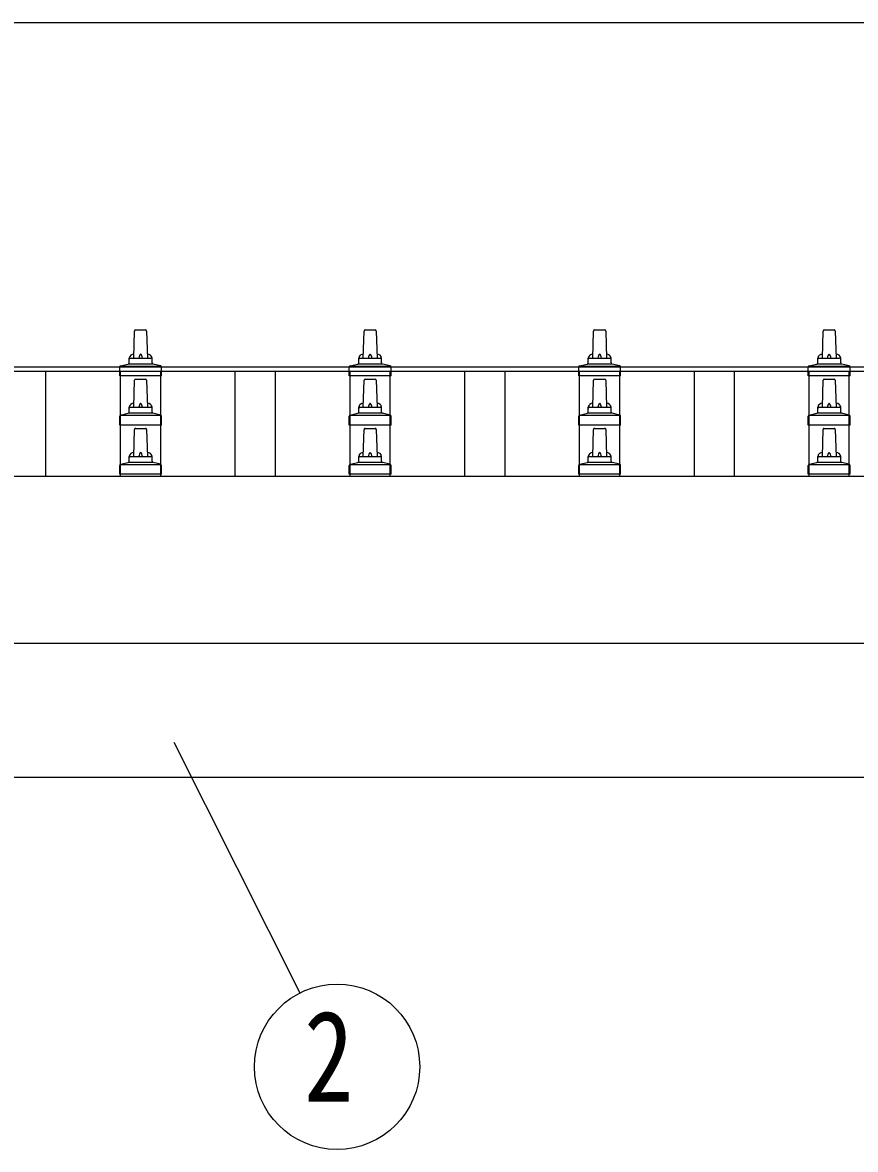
# Model space of a CAD drawing. Units: millimetres, scale not verified. Extents: x -12615 to 12615, y -8910 to 8910.
# Drawn here: x -9757 to -9032, y -1130 to -149 of the extents above; entities that cross this region are included whole.
import ezdxf
from ezdxf.enums import TextEntityAlignment as Align

# ---------------------------------------------------------------- set-up
doc = ezdxf.new("R2010")
doc.units = ezdxf.units.MM
doc.header["$LTSCALE"] = 40
for name, color, linetype in [('0-5_YKK_13', 4, 'Continuous'), ('0-6_YKK_A1', 4, 'Continuous'), ('0-7_YKK_D', 6, 'Continuous')]:
    doc.layers.add(name, color=color, linetype=linetype)
doc.styles.add('ＭＳ ゴシック', font='')
doc.styles.get('ＭＳ ゴシック').set_extended_font_data('MS Gothic')

msp = doc.modelspace()

# ---------------------------------------------------------------- linework, layer by layer
at = {"layer": '0-5_YKK_13'}
for p, q in [((-9660.44, -441.02), (-9659.71, -417.5)), ((-9658.71, -416.52), (-9650.17, -416.52)), ((-9649.17, -417.5), (-9648.44, -441.02)), ((-9460.44, -441.02), (-9459.71, -417.5)), ((-9458.71, -416.52), (-9450.17, -416.52)), ((-9449.17, -417.5), (-9448.44, -441.02)), ((-9260.44, -441.02), (-9259.71, -417.5)), ((-9258.71, -416.52), (-9250.17, -416.52)), ((-9249.17, -417.5), (-9248.44, -441.02)), ((-9060.44, -441.02), (-9059.71, -417.5)), ((-9058.71, -416.52), (-9050.17, -416.52)), ((-9049.17, -417.5), (-9048.44, -441.02)), ((-9664.44, -445.24), (-9664.44, -441.02)), ((-9663.44, -441.02), (-9645.44, -441.02)), ((-9644.44, -445.24), (-9644.44, -441.02)), ((-9464.44, -445.24), (-9464.44, -441.02)), ((-9463.44, -441.02), (-9445.44, -441.02)), ((-9444.44, -445.24), (-9444.44, -441.02)), ((-9264.44, -445.24), (-9264.44, -441.02)), ((-9263.44, -441.02), (-9245.44, -441.02)), ((-9244.44, -445.24), (-9244.44, -441.02)), ((-9064.44, -445.24), (-9064.44, -441.02)), ((-9063.44, -441.02), (-9045.44, -441.02)), ((-9044.44, -445.24), (-9044.44, -441.02)), ((-9672.69, -456.52), (-9672.69, -448.81)), ((-9672.31, -448.02), (-9636.57, -448.02)), ((-9671.93, -447.84), (-9665.2, -446.21)), ((-9664.82, -446.02), (-9644.06, -446.02)), ((-9636.95, -447.84), (-9643.68, -446.21)), ((-9636.19, -456.52), (-9636.19, -448.81)), ((-9472.69, -456.52), (-9472.69, -448.81)), ((-9472.31, -448.02), (-9436.57, -448.02)), ((-9471.93, -447.84), (-9465.2, -446.21)), ((-9464.82, -446.02), (-9444.06, -446.02)), ((-9436.95, -447.84), (-9443.68, -446.21)), ((-9436.19, -456.52), (-9436.19, -448.81)), ((-9272.69, -456.52), (-9272.69, -448.81)), ((-9272.31, -448.02), (-9236.57, -448.02)), ((-9271.93, -447.84), (-9265.2, -446.21)), ((-9264.82, -446.02), (-9244.06, -446.02)), ((-9236.95, -447.84), (-9243.68, -446.21)), ((-9236.19, -456.52), (-9236.19, -448.81)), ((-9072.69, -456.52), (-9072.69, -448.81)), ((-9072.31, -448.02), (-9036.57, -448.02)), ((-9071.93, -447.84), (-9065.2, -446.21)), ((-9064.82, -446.02), (-9044.06, -446.02)), ((-9036.95, -447.84), (-9043.68, -446.21)), ((-9036.19, -456.52), (-9036.19, -448.81)), ((-9636.19, -456.52), (-9672.69, -456.52)), ((-9660.44, -483.88), (-9659.71, -460.36)), ((-9658.71, -459.38), (-9650.17, -459.38)), ((-9649.17, -460.36), (-9648.44, -483.88)), ((-9436.19, -456.52), (-9472.69, -456.52)), ((-9460.44, -483.88), (-9459.71, -460.36)), ((-9458.71, -459.38), (-9450.17, -459.38)), ((-9449.17, -460.36), (-9448.44, -483.88)), ((-9236.19, -456.52), (-9272.69, -456.52)), ((-9260.44, -483.88), (-9259.71, -460.36)), ((-9258.71, -459.38), (-9250.17, -459.38)), ((-9249.17, -460.36), (-9248.44, -483.88)), ((-9036.19, -456.52), (-9072.69, -456.52)), ((-9060.44, -483.88), (-9059.71, -460.36)), ((-9058.71, -459.38), (-9050.17, -459.38)), ((-9049.17, -460.36), (-9048.44, -483.88)), ((-9671.93, -490.7), (-9665.2, -489.07)), ((-9664.82, -488.88), (-9644.06, -488.88)), ((-9664.44, -488.1), (-9664.44, -483.88)), ((-9663.44, -483.88), (-9645.44, -483.88)), ((-9644.44, -488.1), (-9644.44, -483.88)), ((-9636.95, -490.7), (-9643.68, -489.07)), ((-9471.93, -490.7), (-9465.2, -489.07)), ((-9464.82, -488.88), (-9444.06, -488.88)), ((-9464.44, -488.1), (-9464.44, -483.88)), ((-9463.44, -483.88), (-9445.44, -483.88)), ((-9444.44, -488.1), (-9444.44, -483.88)), ((-9436.95, -490.7), (-9443.68, -489.07)), ((-9271.93, -490.7), (-9265.2, -489.07)), ((-9264.82, -488.88), (-9244.06, -488.88)), ((-9264.44, -488.1), (-9264.44, -483.88)), ((-9263.44, -483.88), (-9245.44, -483.88)), ((-9244.44, -488.1), (-9244.44, -483.88)), ((-9236.95, -490.7), (-9243.68, -489.07)), ((-9071.93, -490.7), (-9065.2, -489.07)), ((-9064.82, -488.88), (-9044.06, -488.88)), ((-9064.44, -488.1), (-9064.44, -483.88)), ((-9063.44, -483.88), (-9045.44, -483.88)), ((-9044.44, -488.1), (-9044.44, -483.88)), ((-9036.95, -490.7), (-9043.68, -489.07)), ((-9672.69, -499.38), (-9672.69, -491.67)), ((-9636.19, -499.38), (-9672.69, -499.38)), ((-9672.31, -490.88), (-9636.57, -490.88)), ((-9636.19, -499.38), (-9636.19, -491.67)), ((-9472.69, -499.38), (-9472.69, -491.67)), ((-9436.19, -499.38), (-9472.69, -499.38)), ((-9472.31, -490.88), (-9436.57, -490.88)), ((-9436.19, -499.38), (-9436.19, -491.67)), ((-9272.69, -499.38), (-9272.69, -491.67)), ((-9236.19, -499.38), (-9272.69, -499.38)), ((-9272.31, -490.88), (-9236.57, -490.88)), ((-9236.19, -499.38), (-9236.19, -491.67)), ((-9072.69, -499.38), (-9072.69, -491.67)), ((-9036.19, -499.38), (-9072.69, -499.38)), ((-9072.31, -490.88), (-9036.57, -490.88)), ((-9036.19, -499.38), (-9036.19, -491.67)), ((-9660.44, -526.74), (-9659.71, -503.21)), ((-9658.71, -502.24), (-9650.17, -502.24)), ((-9649.17, -503.21), (-9648.44, -526.74)), ((-9460.44, -526.74), (-9459.71, -503.21)), ((-9458.71, -502.24), (-9450.17, -502.24)), ((-9449.17, -503.21), (-9448.44, -526.74)), ((-9260.44, -526.74), (-9259.71, -503.21)), ((-9258.71, -502.24), (-9250.17, -502.24)), ((-9249.17, -503.21), (-9248.44, -526.74)), ((-9060.44, -526.74), (-9059.71, -503.21)), ((-9058.71, -502.24), (-9050.17, -502.24)), ((-9049.17, -503.21), (-9048.44, -526.74)), ((-9664.44, -530.95), (-9664.44, -526.74)), ((-9663.44, -526.74), (-9645.44, -526.74)), ((-9644.44, -530.95), (-9644.44, -526.74)), ((-9464.44, -530.95), (-9464.44, -526.74)), ((-9463.44, -526.74), (-9445.44, -526.74)), ((-9444.44, -530.95), (-9444.44, -526.74)), ((-9264.44, -530.95), (-9264.44, -526.74)), ((-9263.44, -526.74), (-9245.44, -526.74)), ((-9244.44, -530.95), (-9244.44, -526.74)), ((-9064.44, -530.95), (-9064.44, -526.74)), ((-9063.44, -526.74), (-9045.44, -526.74)), ((-9044.44, -530.95), (-9044.44, -526.74)), ((-9672.69, -542.24), (-9672.69, -534.53)), ((-9672.31, -533.74), (-9636.57, -533.74)), ((-9671.93, -533.55), (-9665.2, -531.92)), ((-9664.82, -531.74), (-9644.06, -531.74)), ((-9636.95, -533.55), (-9643.68, -531.92)), ((-9636.19, -542.24), (-9636.19, -534.53)), ((-9472.69, -542.24), (-9472.69, -534.53)), ((-9472.31, -533.74), (-9436.57, -533.74)), ((-9471.93, -533.55), (-9465.2, -531.92)), ((-9464.82, -531.74), (-9444.06, -531.74)), ((-9436.95, -533.55), (-9443.68, -531.92)), ((-9436.19, -542.24), (-9436.19, -534.53)), ((-9272.69, -542.24), (-9272.69, -534.53)), ((-9272.31, -533.74), (-9236.57, -533.74)), ((-9271.93, -533.55), (-9265.2, -531.92)), ((-9264.82, -531.74), (-9244.06, -531.74)), ((-9236.95, -533.55), (-9243.68, -531.92)), ((-9236.19, -542.24), (-9236.19, -534.53)), ((-9072.69, -542.24), (-9072.69, -534.53)), ((-9072.31, -533.74), (-9036.57, -533.74)), ((-9071.93, -533.55), (-9065.2, -531.92)), ((-9064.82, -531.74), (-9044.06, -531.74)), ((-9036.95, -533.55), (-9043.68, -531.92)), ((-9036.19, -542.24), (-9036.19, -534.53)), ((-9636.19, -542.24), (-9672.69, -542.24)), ((-9436.19, -542.24), (-9472.69, -542.24)), ((-9236.19, -542.24), (-9272.69, -542.24)), ((-9036.19, -542.24), (-9072.69, -542.24))]:
    msp.add_line(p, q, dxfattribs=at)
for centre, radius, start, end in [((-9658.71, -417.52), 1, 90, 178.60509), ((-9650.17, -417.52), 1, 1.39491, 90), ((-9458.71, -417.52), 1, 90, 178.60509), ((-9450.17, -417.52), 1, 1.39491, 90), ((-9258.71, -417.52), 1, 90, 178.60509), ((-9250.17, -417.52), 1, 1.39491, 90), ((-9058.71, -417.52), 1, 90, 178.60509), ((-9050.17, -417.52), 1, 1.39491, 90), ((-9660.36, -441.66), 4.13, 90, 171.17633), ((-9663.44, -442.02), 1, 90, 180), ((-9651.11, -441.02), 4.83, 133.60282, 180), ((-9657.77, -441.02), 4.83, 0, 46.39718), ((-9648.53, -441.66), 4.13, 8.82367, 90), ((-9645.44, -442.02), 1, 0, 90), ((-9460.36, -441.66), 4.13, 90, 171.17633), ((-9463.44, -442.02), 1, 90, 180), ((-9451.11, -441.02), 4.83, 133.60282, 180), ((-9457.77, -441.02), 4.83, 0, 46.39718), ((-9448.53, -441.66), 4.13, 8.82367, 90), ((-9445.44, -442.02), 1, 0, 90), ((-9260.36, -441.66), 4.13, 90, 171.17633), ((-9263.44, -442.02), 1, 90, 180), ((-9251.11, -441.02), 4.83, 133.60282, 180), ((-9257.77, -441.02), 4.83, 0, 46.39718), ((-9248.53, -441.66), 4.13, 8.82367, 90), ((-9245.44, -442.02), 1, 0, 90), ((-9060.36, -441.66), 4.13, 90, 171.17633), ((-9063.44, -442.02), 1, 90, 180), ((-9051.11, -441.02), 4.83, 133.60282, 180), ((-9057.77, -441.02), 4.83, 0, 46.39718), ((-9048.53, -441.66), 4.13, 8.82367, 90), ((-9045.44, -442.02), 1, 0, 90), ((-9671.69, -448.81), 1, 103.62699, 180), ((-9665.44, -445.24), 1, 283.62699, 0), ((-9643.44, -445.24), 1, 180, 256.37301), ((-9637.19, -448.81), 1, 0, 76.37301), ((-9471.69, -448.81), 1, 103.62699, 180), ((-9465.44, -445.24), 1, 283.62699, 0), ((-9443.44, -445.24), 1, 180, 256.37301), ((-9437.19, -448.81), 1, 0, 76.37301), ((-9271.69, -448.81), 1, 103.62699, 180), ((-9265.44, -445.24), 1, 283.62699, 0), ((-9243.44, -445.24), 1, 180, 256.37301), ((-9237.19, -448.81), 1, 0, 76.37301), ((-9071.69, -448.81), 1, 103.62699, 180), ((-9065.44, -445.24), 1, 283.62699, 0), ((-9043.44, -445.24), 1, 180, 256.37301), ((-9037.19, -448.81), 1, 0, 76.37301), ((-9658.71, -460.38), 1, 90, 178.60509), ((-9650.17, -460.38), 1, 1.39491, 90), ((-9458.71, -460.38), 1, 90, 178.60509), ((-9450.17, -460.38), 1, 1.39491, 90), ((-9258.71, -460.38), 1, 90, 178.60509), ((-9250.17, -460.38), 1, 1.39491, 90), ((-9058.71, -460.38), 1, 90, 178.60509), ((-9050.17, -460.38), 1, 1.39491, 90), ((-9660.36, -484.52), 4.13, 90, 171.17633), ((-9651.11, -483.88), 4.83, 133.60282, 180), ((-9657.77, -483.88), 4.83, 0, 46.39718), ((-9648.53, -484.52), 4.13, 8.82367, 90), ((-9460.36, -484.52), 4.13, 90, 171.17633), ((-9451.11, -483.88), 4.83, 133.60282, 180), ((-9457.77, -483.88), 4.83, 0, 46.39718), ((-9448.53, -484.52), 4.13, 8.82367, 90), ((-9260.36, -484.52), 4.13, 90, 171.17633), ((-9251.11, -483.88), 4.83, 133.60282, 180), ((-9257.77, -483.88), 4.83, 0, 46.39718), ((-9248.53, -484.52), 4.13, 8.82367, 90), ((-9060.36, -484.52), 4.13, 90, 171.17633), ((-9051.11, -483.88), 4.83, 133.60282, 180), ((-9057.77, -483.88), 4.83, 0, 46.39718), ((-9048.53, -484.52), 4.13, 8.82367, 90), ((-9671.69, -491.67), 1, 103.62699, 180), ((-9665.44, -488.1), 1, 283.62699, 0), ((-9663.44, -484.88), 1, 90, 180), ((-9645.44, -484.88), 1, 0, 90), ((-9643.44, -488.1), 1, 180, 256.37301), ((-9637.19, -491.67), 1, 0, 76.37301), ((-9471.69, -491.67), 1, 103.62699, 180), ((-9465.44, -488.1), 1, 283.62699, 0), ((-9463.44, -484.88), 1, 90, 180), ((-9445.44, -484.88), 1, 0, 90), ((-9443.44, -488.1), 1, 180, 256.37301), ((-9437.19, -491.67), 1, 0, 76.37301), ((-9271.69, -491.67), 1, 103.62699, 180), ((-9265.44, -488.1), 1, 283.62699, 0), ((-9263.44, -484.88), 1, 90, 180), ((-9245.44, -484.88), 1, 0, 90), ((-9243.44, -488.1), 1, 180, 256.37301), ((-9237.19, -491.67), 1, 0, 76.37301), ((-9071.69, -491.67), 1, 103.62699, 180), ((-9065.44, -488.1), 1, 283.62699, 0), ((-9063.44, -484.88), 1, 90, 180), ((-9045.44, -484.88), 1, 0, 90), ((-9043.44, -488.1), 1, 180, 256.37301), ((-9037.19, -491.67), 1, 0, 76.37301), ((-9658.71, -503.24), 1, 90, 178.60509), ((-9650.17, -503.24), 1, 1.39491, 90), ((-9458.71, -503.24), 1, 90, 178.60509), ((-9450.17, -503.24), 1, 1.39491, 90), ((-9258.71, -503.24), 1, 90, 178.60509), ((-9250.17, -503.24), 1, 1.39491, 90), ((-9058.71, -503.24), 1, 90, 178.60509), ((-9050.17, -503.24), 1, 1.39491, 90), ((-9660.36, -527.37), 4.13, 90, 171.17633), ((-9663.44, -527.74), 1, 90, 180), ((-9651.11, -526.74), 4.83, 133.60282, 180), ((-9657.77, -526.74), 4.83, 0, 46.39718), ((-9648.53, -527.37), 4.13, 8.82367, 90), ((-9645.44, -527.74), 1, 0, 90), ((-9460.36, -527.37), 4.13, 90, 171.17633), ((-9463.44, -527.74), 1, 90, 180), ((-9451.11, -526.74), 4.83, 133.60282, 180), ((-9457.77, -526.74), 4.83, 0, 46.39718), ((-9448.53, -527.37), 4.13, 8.82367, 90), ((-9445.44, -527.74), 1, 0, 90), ((-9260.36, -527.37), 4.13, 90, 171.17633), ((-9263.44, -527.74), 1, 90, 180), ((-9251.11, -526.74), 4.83, 133.60282, 180), ((-9257.77, -526.74), 4.83, 0, 46.39718), ((-9248.53, -527.37), 4.13, 8.82367, 90), ((-9245.44, -527.74), 1, 0, 90), ((-9060.36, -527.37), 4.13, 90, 171.17633), ((-9063.44, -527.74), 1, 90, 180), ((-9051.11, -526.74), 4.83, 133.60282, 180), ((-9057.77, -526.74), 4.83, 0, 46.39718), ((-9048.53, -527.37), 4.13, 8.82367, 90), ((-9045.44, -527.74), 1, 0, 90), ((-9671.69, -534.53), 1, 103.62699, 180), ((-9665.44, -530.95), 1, 283.62699, 0), ((-9643.44, -530.95), 1, 180, 256.37301), ((-9637.19, -534.53), 1, 0, 76.37301), ((-9471.69, -534.53), 1, 103.62699, 180), ((-9465.44, -530.95), 1, 283.62699, 0), ((-9443.44, -530.95), 1, 180, 256.37301), ((-9437.19, -534.53), 1, 0, 76.37301), ((-9271.69, -534.53), 1, 103.62699, 180), ((-9265.44, -530.95), 1, 283.62699, 0), ((-9243.44, -530.95), 1, 180, 256.37301), ((-9237.19, -534.53), 1, 0, 76.37301), ((-9071.69, -534.53), 1, 103.62699, 180), ((-9065.44, -530.95), 1, 283.62699, 0), ((-9043.44, -530.95), 1, 180, 256.37301), ((-9037.19, -534.53), 1, 0, 76.37301)]:
    msp.add_arc(centre, radius, start, end, dxfattribs=at)
at = {"layer": '0-6_YKK_A1'}
for p, q in [((-10477.44, -448.82), (-7431.44, -448.82)), ((-10477.44, -452.41), (-7431.44, -452.41)), ((-9736.94, -543.83), (-9736.94, -452.41)), ((-9671.94, -543.83), (-9671.94, -452.41)), ((-9636.94, -543.83), (-9636.94, -452.41)), ((-9571.94, -543.83), (-9571.94, -452.41)), ((-9536.94, -543.83), (-9536.94, -452.41)), ((-9471.94, -543.83), (-9471.94, -452.41)), ((-9436.94, -543.83), (-9436.94, -452.41)), ((-9371.94, -543.83), (-9371.94, -452.41)), ((-9336.94, -543.83), (-9336.94, -452.41)), ((-9271.94, -543.83), (-9271.94, -452.41)), ((-9236.94, -543.83), (-9236.94, -452.41)), ((-9171.94, -543.83), (-9171.94, -452.41)), ((-9136.94, -543.83), (-9136.94, -452.41)), ((-9071.94, -543.83), (-9071.94, -452.41)), ((-9036.94, -543.83), (-9036.94, -452.41)), ((-10472.74, -543.9), (-7436.14, -543.9)), ((-7436.14, -689.56), (-10472.74, -689.56)), ((-10360.94, -806), (-7547.94, -806))]:
    msp.add_line(p, q, dxfattribs=at)
at = {"layer": '0-7_YKK_D'}
for p, q in [((-10339.44, -148.82), (-7569.44, -148.82)), ((-9625.49, -775.69), (-9515.6, -993.97))]:
    msp.add_line(p, q, dxfattribs=at)
msp.add_circle((-9483.23, -1058.29), 72, dxfattribs=at)

# ---------------------------------------------------------------- texts
at = {"layer": '0-7_YKK_D', "style": 'ＭＳ ゴシック', "width": 0.8}
msp.add_text('2', height=79.18, dxfattribs=at).set_placement((-9512.03, -1112.29), align=Align.BOTTOM_LEFT)

doc.saveas('drawing.dxf')
